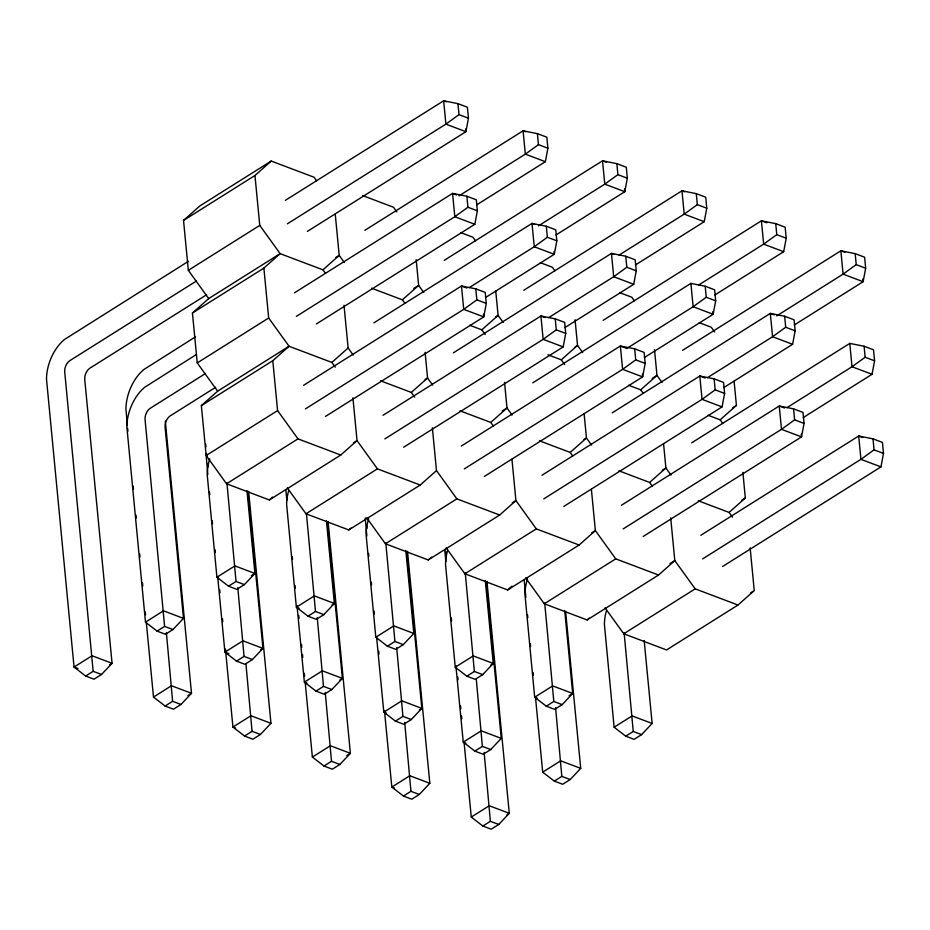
<?xml version="1.0" encoding="UTF-8"?>
<svg xmlns="http://www.w3.org/2000/svg" width="930" height="930" viewBox="0 0 930 930"><rect width="100%" height="100%" fill="white"/><g stroke="black" fill="none" stroke-linecap="round" stroke-linejoin="round"><path stroke-width="1.4" d="M285.394 200.334L443.645 100.8L457.955 103.648L467.395 107.206L468.453 118.215L465.907 131.7L307.388 231.384M316.386 323.942L474.823 224.293L477.369 210.819L476.311 199.811L466.872 196.242L452.561 193.405L294.45 292.834M303.599 385.299L461.478 286.01L475.788 288.846L485.228 292.415L486.285 303.413L483.74 316.898L325.442 416.454M476.532 204.972L545.352 161.692L547.898 148.219L546.84 137.21L537.4 133.641L523.09 130.805L364.839 230.326M373.895 322.838L532.007 223.409L546.317 226.246L555.756 229.815L556.814 240.812L554.268 254.297L485.483 297.554M403.655 447.225L563.185 346.902L565.731 333.417L564.673 322.408L555.233 318.851L540.923 316.002L383.044 415.292M444.273 260.33L602.524 160.809L616.834 163.645L626.285 167.214L627.343 178.211L624.797 191.696L555.977 234.976M564.928 327.546L633.714 284.301L636.26 270.816L635.202 259.807L625.75 256.25L611.44 253.402L453.34 352.842M461.268 446.063L620.356 346.007L634.667 348.843L644.118 352.412L645.176 363.421L642.63 376.894L484.321 476.451M635.423 264.969L704.231 221.689L706.777 208.215L705.719 197.207L696.279 193.649L681.969 190.801L523.718 290.323M532.785 382.835L690.885 283.406L705.196 286.242L714.635 289.811L715.693 300.809L713.147 314.294L644.374 357.55M563.766 506.455L722.064 406.898L724.61 393.413L723.552 382.416L714.112 378.847L699.802 376.011L541.934 475.288M714.868 294.973L783.676 251.693L786.222 238.208L785.164 227.211L775.725 223.642L761.414 220.805L603.163 320.327M723.819 387.554L792.592 344.298L795.138 330.813L794.081 319.804L784.641 316.247L770.331 313.398L612.231 412.839M621.38 505.292L779.247 406.003L793.557 408.851L802.997 412.409L804.055 423.417L801.509 436.891L643.211 536.459M682.608 350.331L840.86 250.798L855.17 253.646L864.609 257.203L865.667 268.212L863.121 281.697L794.301 324.977M803.253 417.547L872.038 374.29L874.584 360.817L873.526 349.808L864.086 346.239L849.776 343.402L691.664 442.843M722.645 566.451L880.954 466.895L883.5 453.41L882.442 442.413L873.003 438.844L858.692 436.007L700.813 535.296M188.476 261.284L64.519 339.462A35.898 21.913 -69.3 0 0 46.5 379.103L74.051 667.066L85.665 676.04L94.023 679.202L101.533 674.471L112.065 663.311L84.735 379.498A8.823 5.382 -69.3 0 1 89.885 368.175L206.623 294.764M196.404 354.504L144.871 387.147A35.898 21.913 -69.3 0 0 126.852 426.789L145.487 622.147L157.089 631.121L165.447 634.272L172.968 629.552L183.501 618.38L165.087 427.172A8.823 5.382 -69.3 0 1 170.237 415.861L215.679 387.275M209.75 458.874A35.898 21.913 -69.3 0 0 207.192 474.463L216.911 577.216L228.524 586.191L236.883 589.353L244.392 584.621L254.925 573.461L246.95 490.575M146.266 621.949L153.496 697.07L165.098 706.044L173.468 709.195L180.978 704.475L191.51 693.303L165.296 421.023M217.701 577.088L224.921 652.139L236.534 661.114L244.892 664.276L252.414 659.544L262.946 648.384L247.857 491.679M288.533 491.121A35.898 21.913 -69.3 0 0 286.638 504.467L296.356 607.22L307.97 616.195L316.328 619.345L323.838 614.625L334.37 603.465L326.395 520.568M225.42 649.059L232.942 727.062L244.544 736.037L252.902 739.199L260.423 734.467L270.956 723.308L248.624 491.366M297.007 605.639L304.366 682.143L315.979 691.118L324.338 694.268L331.847 689.548L342.38 678.389L327.29 521.683M368.64 518.882A35.898 21.913 -69.3 0 0 366.083 534.459L375.801 637.224L387.403 646.199L395.773 649.349L403.283 644.618L413.815 633.458L405.829 550.572M305.145 681.946L312.375 757.067L323.989 766.041L332.347 769.191L339.869 764.472L350.389 753.312L328.058 521.358M376.58 637.085L383.811 712.148L395.424 721.122L403.783 724.272L411.293 719.541L421.825 708.381L406.736 551.676M447.423 551.118A35.898 21.913 -69.3 0 0 445.528 564.464L455.247 667.217L466.848 676.191L475.207 679.353L482.728 674.622L493.26 663.462L485.274 580.576M384.45 710.508L391.821 787.071L403.434 796.045L411.792 799.196L419.302 794.464L429.834 783.304L407.503 551.362M455.886 665.648L463.256 742.14L474.858 751.115L483.216 754.277L490.738 749.545L501.27 738.385L486.181 581.68M527.519 578.879A35.898 21.913 -69.3 0 0 524.962 594.456L534.68 697.221L546.294 706.196L554.652 709.346L562.173 704.626L572.694 693.455L564.719 610.568M464.035 741.954L471.266 817.063L482.879 826.038L491.238 829.2L498.747 824.468L509.28 813.308L486.948 581.355M535.471 697.082L542.702 772.144L554.303 781.119L562.662 784.269L570.183 779.549L580.715 768.378L565.626 611.673M606.302 611.115A35.898 21.913 -69.3 0 0 604.407 624.46L614.125 727.225L625.739 736.188L634.097 739.35L641.607 734.619L652.139 723.459L644.165 640.572M352.923 397.819L357.039 440.599L340.775 455.026L269.351 499.956L226.536 483.786L206.169 455.514L201.357 405.62L217.62 391.181L197.253 362.921L192.44 313.015L208.704 298.588L188.337 270.316L183.524 220.422L199.787 205.983L271.223 161.064L314.026 177.223L316.572 180.757M183.524 220.422L254.96 175.491L271.223 161.064M192.44 313.015L263.876 268.096L280.139 253.657L322.943 269.828L325.488 273.362M322.943 269.828L339.206 255.39L335.23 214.051M201.357 405.62L272.792 360.7L289.056 346.262L331.859 362.433L335.253 367.141M331.859 362.433L348.122 347.994L344.007 305.226M371.616 288.207L402.388 299.832L418.651 285.394L416.175 259.726M269.351 499.956L272.595 497.062M380.533 380.812L411.304 392.425L427.568 377.999L425.091 352.331M469.79 325.279L481.833 329.825L498.096 315.398L495.76 291.16M287.312 487.878L305.982 513.79L348.785 529.949L350.959 528.031M348.785 529.949L420.221 485.03L436.484 470.592L432.369 427.823M459.978 410.804L490.749 422.429L507.013 407.991L504.537 382.335M547.898 354.772L561.278 359.829L577.53 345.39L575.066 319.734M366.746 517.871L385.427 543.783L428.23 559.953L431.485 557.07M428.23 559.953L499.666 515.022L515.929 500.596L511.942 459.246M539.423 440.808L570.195 452.422L586.446 437.995L584.121 413.757M628.68 385.276L640.712 389.821L656.975 375.395L654.511 349.726M446.191 547.875L464.872 573.787L507.675 589.946L512.012 586.098M507.675 589.946L579.111 545.027L595.363 530.588L591.387 489.25M618.869 470.813L649.628 482.426L665.892 467.988L663.555 443.761M708.114 415.28L720.157 419.825L736.421 405.387L734.084 381.149M525.636 577.867L544.306 603.779L587.121 619.95L589.283 618.032M587.121 619.95L658.545 575.031L674.808 560.592L670.693 517.824M698.302 500.805L729.073 512.43L745.337 497.992L742.861 472.324M605.081 607.871L623.751 633.783L666.566 649.954L737.99 605.023L754.253 590.597L750.138 547.817M468.453 118.215L459.013 114.646L445.889 124.132L287.37 223.828M547.898 148.219L538.458 144.65L525.334 154.136L458.978 195.87M477.369 210.819L467.93 207.251L454.805 216.737L296.368 316.374M627.343 178.211L617.904 174.654L604.779 184.14L538.424 225.874M556.814 240.812L547.375 237.255L534.25 246.741L469.15 287.672M486.285 303.413L476.846 299.855L463.721 309.341L305.424 408.898M706.777 208.215L697.337 204.647L684.213 214.132L619.089 255.099M636.26 270.816L626.82 267.247L613.695 276.733L548.595 317.676M565.731 333.417L556.291 329.848L543.167 339.334L384.857 438.902M786.222 238.208L776.783 234.651L763.658 244.137L698.535 285.092M715.693 300.809L706.254 297.251L693.141 306.737L626.808 348.448M645.176 363.421L635.736 359.852L622.612 369.338L464.303 468.894M865.667 268.212L856.228 264.643L843.103 274.129L776.748 315.863M795.138 330.813L785.699 327.244L772.574 336.741L707.486 377.673M724.61 393.413L715.17 389.844L702.057 399.342L543.748 498.899M874.584 360.817L865.144 357.248L852.019 366.734L786.931 407.677M804.055 423.417L794.615 419.849L781.491 429.335L623.193 528.891M883.5 453.41L874.061 449.853L860.936 459.339L702.638 558.895M188.337 270.316L259.761 225.397L254.96 175.491M196.439 281.023L69.866 360.619A8.823 5.382 -69.3 0 0 64.716 371.942L93.174 671.309L85.665 676.04M208.704 298.588L280.139 253.657L259.761 225.397M195.544 336.8L143.964 369.466A35.898 21.913 -69.3 0 0 125.945 409.107L127.34 425.498M335.579 257.68L339.206 255.39L344.298 262.458M197.253 362.921L268.677 317.99L263.876 268.096M205.483 373.535L150.218 408.293A8.823 5.382 -69.3 0 0 145.068 419.616L164.61 626.39L157.089 631.121M217.62 391.181L289.056 346.262L268.677 317.99M413.803 288.44L418.651 285.394L423.743 292.462M206.169 455.514L277.593 410.595L272.792 360.7M226.536 483.786L297.972 438.867L340.775 455.026M495.667 316.921L498.096 315.398L503.188 322.454M425.15 379.521L427.568 377.999L432.659 385.055M353.412 442.878L357.039 440.599L377.417 468.86L420.221 485.03M305.982 513.79L377.417 468.86M575.112 346.913L577.53 345.39L582.633 352.458M145.487 622.147L163.482 610.824L183.501 618.38M216.911 577.216L234.906 565.905L254.925 573.461L251.333 575.728M502.165 411.037L507.013 407.991L512.105 415.059M228.524 586.191L236.034 581.471L244.392 584.621M109.67 664.822L112.065 663.311L92.047 655.755L74.051 667.066L78.05 668.577M385.427 543.783L456.851 498.864L499.666 515.022M652.139 378.44L656.975 375.395L662.067 382.463M153.496 697.07L171.492 685.747L191.51 693.303L187.906 695.57M584.028 439.518L586.446 437.995L591.55 445.063M165.098 706.044L172.62 701.313L180.978 704.475M236.534 661.114L244.055 656.394L252.414 659.544M307.97 616.195L315.479 611.463L323.838 614.625M260.54 649.896L262.946 648.384L242.928 640.828L224.921 652.139L228.931 653.662M331.975 604.965L334.37 603.465L314.352 595.898L296.356 607.22L299.03 608.232M512.291 502.874L515.929 500.596L536.296 528.868L579.111 545.027M464.872 573.787L536.296 528.868M732.794 407.677L736.421 405.387M375.801 637.224L393.797 625.902L413.815 633.458M662.265 470.278L665.892 467.988L670.983 475.056M244.544 736.037L252.065 731.317L260.423 734.467M315.979 691.118L323.489 686.387L331.847 689.548M387.403 646.199L394.925 641.467L403.283 644.618M339.985 679.888L342.38 678.389L322.361 670.821L304.366 682.143L307.04 683.155M591.736 532.878L595.363 530.588L615.741 558.86L658.545 575.031M544.306 603.779L615.741 558.86M312.375 757.067L330.382 745.744L350.389 753.312L346.797 755.567M455.247 667.217L473.242 655.906L493.26 663.462L490.854 664.973M741.71 500.27L745.337 497.992M323.989 766.041L331.51 761.31L339.869 764.472M395.424 721.122L402.934 716.391L411.293 719.541M466.848 676.191L474.37 671.472L482.728 674.622M419.43 709.892L421.825 708.381L401.807 700.825L383.811 712.148L386.485 713.147M669.972 563.638L674.808 560.592L695.187 588.864L737.99 605.023M623.751 633.783L695.187 588.864M403.434 796.045L410.944 791.314L419.302 794.464M474.858 751.115L482.379 746.395L490.738 749.545M546.294 706.196L553.815 701.464L562.173 704.626M569.102 695.721L572.694 693.455L552.687 685.898L534.68 697.221L537.354 698.232M750.626 592.875L753.044 591.352M471.266 817.063L489.261 805.752L509.28 813.308L506.885 814.82M542.702 772.144L560.697 760.821L580.715 768.378M614.125 727.225L632.121 715.902L652.139 723.459M482.879 826.038L490.389 821.318L498.747 824.468M554.303 781.119L561.825 776.387L570.183 779.549M625.739 736.188L633.249 731.468L641.607 734.619M446.307 101.812L443.645 100.8L445.889 124.132L465.907 131.7L465.639 128.956M525.752 131.816L523.09 130.805L525.334 154.136L545.352 161.692M606.534 162.32L602.524 160.809L604.779 184.14L624.797 191.696L624.53 188.953M684.643 191.813L681.969 190.801L684.213 214.132L704.231 221.689M766.75 222.816L761.414 220.805L763.658 244.137L783.676 251.693M844.859 252.309L840.86 250.798L843.103 274.129L863.121 281.697L862.854 278.954M456.56 194.916L452.561 193.405L454.805 216.737L474.823 224.293M534.669 224.409L532.007 223.409L534.25 246.741L554.268 254.297L554.001 251.553M614.114 254.413L611.44 253.402L613.695 276.733L633.714 284.301M774.33 314.91L770.331 313.398L772.574 336.741L792.592 344.298M872.038 374.29L852.019 366.734L849.776 343.402M362.7 195.602L393.471 207.227L396.866 211.935M460.873 232.674L472.917 237.22L475.463 240.754M540.318 262.679L552.362 267.224L554.908 270.758M619.764 292.683L631.796 297.228L634.341 300.762M699.197 322.675L711.241 327.221L714.635 331.94M466.814 288.021L461.478 286.01L463.721 309.341L483.74 316.898L483.472 314.154M544.922 317.514L540.923 316.002L543.167 339.334L563.185 346.902M627.029 348.529L620.356 346.007L622.612 369.338L642.63 376.894L642.363 374.151M705.138 378.022L699.802 376.011L702.057 399.342L722.064 406.898M784.583 408.026L779.247 406.003L781.491 429.335L801.509 436.891L801.242 434.147M862.691 437.519L858.692 436.007L860.936 459.339L880.954 466.895M501.27 738.385L481.252 730.829L463.256 742.14L465.918 743.151M164.61 626.39L172.968 629.552M270.956 723.308L250.937 715.751L232.942 727.062L235.604 728.074M429.834 783.304L409.816 775.748L391.821 787.071L394.494 788.07M93.174 671.309L101.533 674.471M720.157 419.825L722.703 423.359M640.712 389.821L643.258 393.355M729.073 512.43L732.468 517.138M561.278 359.829L564.673 364.537M649.628 482.426L652.174 485.96M481.833 329.825L485.228 334.533M570.195 452.422L572.74 455.956M402.388 299.832L404.934 303.354M490.749 422.429L493.295 425.963M411.304 392.425L414.699 397.133M348.122 347.994L353.214 355.062M436.484 470.592L456.851 498.864M277.593 410.595L297.972 438.867M855.17 253.646L856.228 264.643M864.086 346.239L865.144 357.248M873.003 438.844L874.061 449.853M775.725 223.642L776.783 234.651M784.641 316.247L785.699 327.244M793.557 408.851L794.615 419.849M712.892 311.55L713.147 314.294L693.141 306.737L690.885 283.406M696.279 193.649L697.337 204.647M705.196 286.242L706.254 297.251M714.112 378.847L715.17 389.844M616.834 163.645L617.904 174.654M625.75 256.25L626.82 267.247M634.667 348.843L635.736 359.852M624.146 633.016L633.249 731.468M537.4 133.641L538.458 144.65M546.317 226.246L547.375 237.255M555.233 318.851L556.291 329.848M555.57 707.625L561.825 776.387M544.701 603.012L553.815 701.464M524.206 580.169L525.88 597.49M527.543 614.811L527.822 617.694M530.321 643.676L530.6 646.571M533.111 672.553L533.378 675.436M457.955 103.648L459.013 114.646M466.872 196.242L467.93 207.251M475.788 288.846L476.846 299.855M484.135 752.44L490.389 821.318M476.265 679.063L482.379 746.395M465.256 573.008L474.37 671.472M445.668 551.269L445.947 554.164M457.769 676.947L458.048 679.83M460.559 705.835L460.838 708.73M461.524 715.949L461.803 718.844M444.773 550.176L445.877 561.72M451.306 618.008L451.573 620.903M404.69 722.447L410.944 791.314M396.692 647.629L402.934 716.391M385.811 543.015L394.925 641.467M366.641 525.601L366.92 528.496M378.743 651.279L379.022 654.174M366.85 536.052L365.223 517.917M368.524 553.373L368.803 556.256M371.303 582.238L371.582 585.121M374.081 611.103L374.36 613.998M325.244 692.443L331.51 761.31M317.246 617.636L323.489 686.387M306.516 514.441L315.479 611.463M298.751 615.497L299.03 618.392M301.529 644.397L301.808 647.28M302.506 654.511L302.785 657.394M304.308 673.285L304.587 676.168M285.882 490.168L286.858 500.27M292.276 556.57L292.555 559.453M295.054 585.435L295.333 588.318M245.939 663.881L252.065 731.317M237.801 587.632L244.055 656.394M226.932 483.019L236.034 581.471M205.669 443.936L205.949 446.83M206.646 454.049L206.925 456.944M207.623 464.163L207.902 467.046M219.724 589.841L220.003 592.724M222.503 618.729L222.781 621.612M207.832 474.602L206.286 456.781A35.898 21.913 -69.3 0 1 206.425 453.526M209.494 491.924L209.773 494.818M212.273 520.8L212.552 523.683M215.063 549.665L215.33 552.548M166.365 632.447L172.62 701.313M127.619 428.381L127.898 431.276M133.188 486.169L133.467 489.052M135.966 515.057L136.245 517.94M139.721 554.059L140 556.954M142.511 582.947L142.778 585.842M145.289 611.835L145.568 614.73"/></g></svg>
